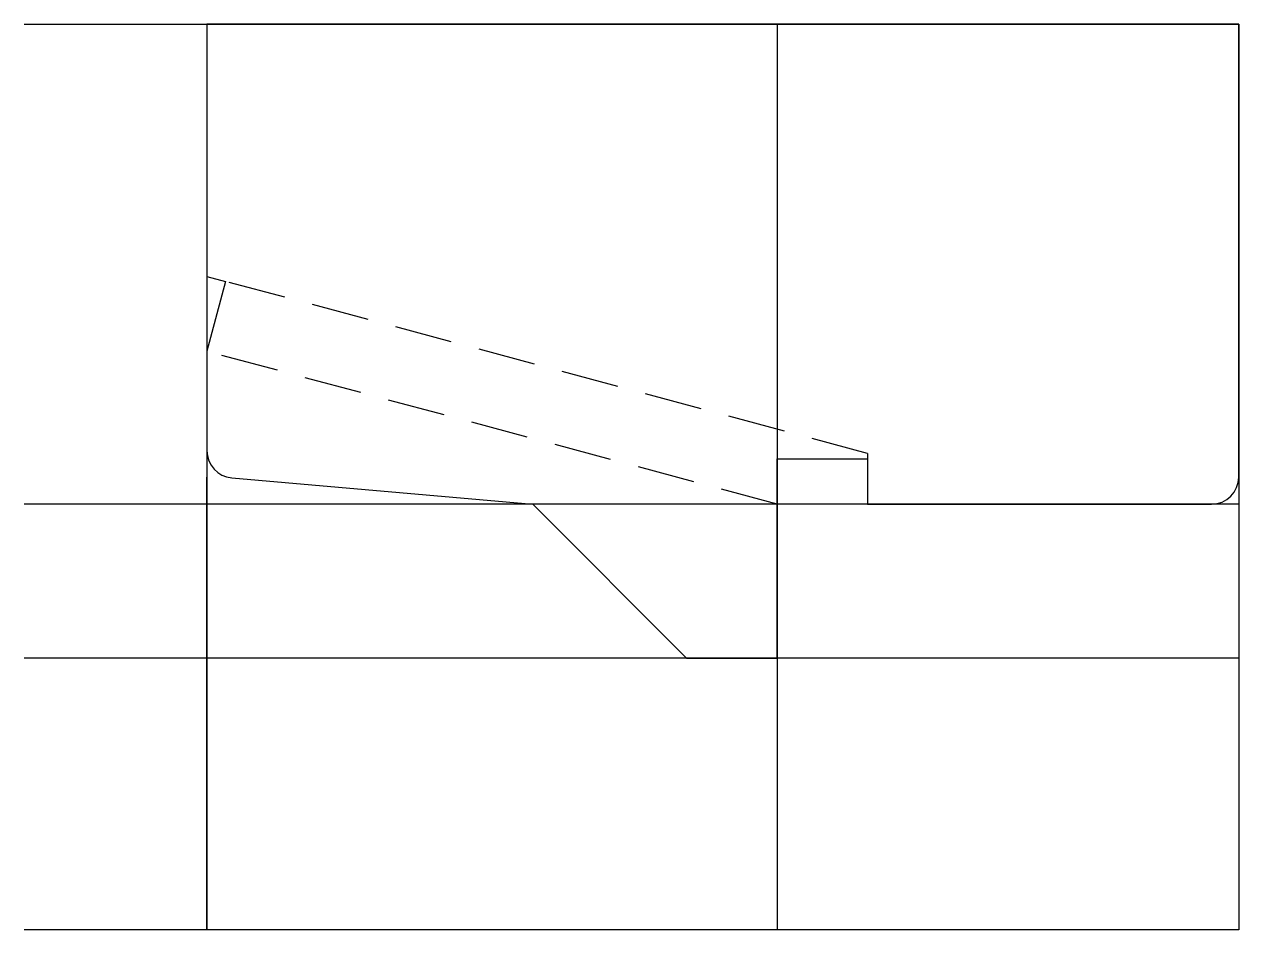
# Model space of a CAD drawing. Extents: x -134 to 0, y -100 to 0.
import ezdxf

# ---------------------------------------------------------------- set-up
doc = ezdxf.new("R2010")
doc.units = 0
doc.linetypes.add('HIDDEN', pattern=[9.525, 6.35, -3.175])
doc.layers.get('0').update_dxf_attribs({"linetype": 'CONTINUOUS'})

msp = doc.modelspace()

# ---------------------------------------------------------------- linework, layer by layer
at = {"linetype": 'CONTINUOUS'}
for p, q in [((-134.18, 0), (0, 0)), ((-114, 0), (-114, -100)), ((0, 0), (-114, 0)), ((-114, 0), (-114, -27.84)), ((-51, 0), (-51, -100)), ((0, 0), (0, -100)), ((0, -50), (0, 0)), ((0, -14), (0, -100)), ((-114, -27.84), (-111.93, -28.39)), ((-111.93, -28.39), (-114, -36.12)), ((-114, -36.12), (-114, -47.1)), ((-51, -70), (-51, -48)), ((-51, -48), (-41, -48)), ((-41, -48), (-41, -53)), ((-114, -100), (-114, -50)), ((-111.26, -50.09), (-78, -53)), ((0, -53), (-134.18, -53)), ((-78, -53), (-61, -70)), ((-41, -53), (-3, -53)), ((0, -70), (-134.18, -70)), ((-61, -70), (-51, -70)), ((-51, -70), (-51, -100)), ((0, -100), (-134.18, -100)), ((0, -100), (-114, -100))]:
    msp.add_line(p, q, dxfattribs=at)
at = {"linetype": 'HIDDEN'}
for p, q in [((-41, -47.4), (-114, -27.84)), ((-51, -53), (-114, -36.12)), ((-41, -47.4), (-41, -48))]:
    msp.add_line(p, q, dxfattribs=at)
at = {"linetype": 'CONTINUOUS'}
for centre, start, end in [((-111, -47.1), 179.9754, 265.0281), ((-3, -50), 270, 0)]:
    msp.add_arc(centre, 3, start, end, dxfattribs=at)

doc.saveas('drawing.dxf')
